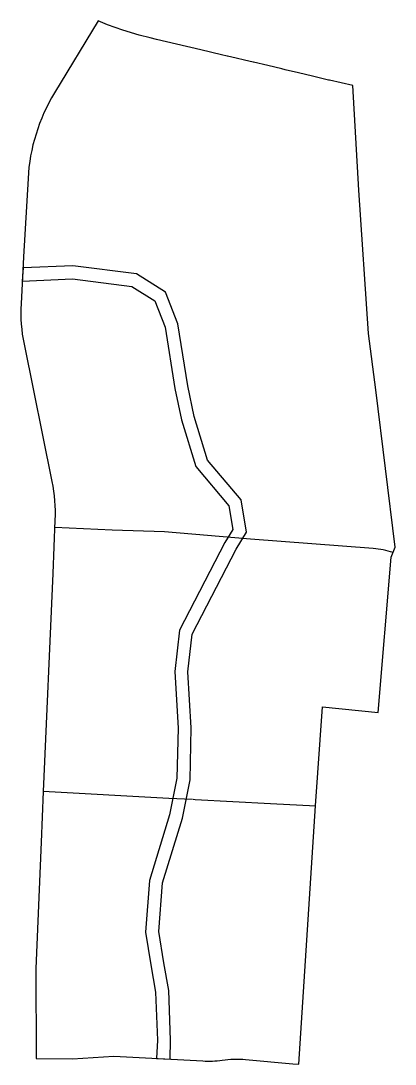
# Model space of a CAD drawing. Header units: millimetres. Extents: x 4612 to 6035, y 5010 to 8969.
import ezdxf

# ---------------------------------------------------------------- set-up
doc = ezdxf.new("R2010")
doc.units = ezdxf.units.MM
for name, color, linetype in [('boundry', 7, 'Continuous'), ('river', 130, 'Continuous'), ('road-c', 10, 'Continuous')]:
    doc.layers.add(name, color=color, linetype=linetype)

msp = doc.modelspace()

# ---------------------------------------------------------------- linework, layer by layer
at = {"layer": 'boundry', "linetype": 'ByBlock'}
msp.add_line((4623.1, 8073.6, 9), (4623.1, 8073.6, 9), dxfattribs=at)
at = {"layer": 'boundry', "elevation": 9}
msp.add_lwpolyline([(4740.3, 8695.8, 0.123093), (4639.7, 8371.5), (4623.1, 8073.6), (4613.3, 7895.3, 0.063972), (4624.5, 7742.8), (4730.7, 7221.2, -0.061257), (4742.2, 7075.2), (4733.4, 6872.3), (4697.1, 6045.2), (4689.1, 5853), (4669.1, 5372.9), (4670.9, 5031.7), (4808.5, 5030.6), (4965.7, 5040.1), (5303.7, 5022.4, 0.049117), (5377.1, 5025.8, -0.058806), (5466.5, 5028.2), (5645.6, 5011.8), (5669.3, 5010.5), (5731.9, 5990.5), (5758.9, 6366.4), (5970.4, 6344.2), (6019.4, 6934.6), (6034.7, 6971.6), (5960.6, 7569.8), (5933.8, 7782.8), (5896.9, 8327.5), (5873.7, 8724), (5785.3, 8743.9), (5781.7, 8744.8), (5720.7, 8759.2), (5667.1, 8771.8), (5617.2, 8783.6), (5604, 8786.8), (5550.4, 8799.4), (5497, 8812), (5495.7, 8812.3), (5462.6, 8820.1), (5430.6, 8827.6), (5397.7, 8835.3), (5396.6, 8835.6), (5374.8, 8840.8), (5296, 8859.3), (5203.7, 8881.2), (5127.8, 8898.8), (5103.3, 8905.1), (5061.5, 8915.6), (4999.5, 8934.1), (4970.9, 8944.1), (4941.8, 8954.5), (4906.4, 8969.4), (4740.3, 8695.8, 0.123093), (4639.7, 8371.5)], format="xyb", dxfattribs=at)
at = {"layer": 'river', "elevation": 9}
msp.add_lwpolyline([(5179.4, 5028.9), (5181.4, 5101.7), (5174.3, 5289.6), (5155.3, 5395.1), (5136.2, 5513.6), (5150.5, 5698.2), (5226.2, 5943.8), (5255.3, 6089.6), (5260.1, 6286.5), (5247.4, 6498.8), (5263.6, 6642.5), (5430.7, 6964.8), (5470, 7028.6), (5449.7, 7151.4), (5321.6, 7302.7), (5271.1, 7467.8), (5246.8, 7583.8), (5209.2, 7820.3), (5161.6, 7940.1), (5052, 8009.1), (4810.4, 8040.1), (4620.8, 8032.2), (4618.1, 7982.1), (4808.3, 7989.9), (5034.7, 7960.9), (5121.1, 7906.5), (5160.7, 7806.9), (5197.6, 7574.7), (5222.6, 7455.4), (5276.8, 7278.3), (5402.6, 7129.6), (5417.6, 7038.9), (5387.2, 6989.5), (5214.9, 6657.3), (5197.2, 6500.2), (5210.1, 6285.7), (5205.4, 6095.2), (5177.6, 5956.1), (5101.1, 5707.6), (5085.9, 5511.5), (5106.1, 5386.7), (5124.5, 5284.2), (5131.3, 5101.4), (5127.8, 5031.7)], close=True, dxfattribs=at)
at = {"layer": 'road-c', "linetype": 'ByBlock', "elevation": 9, "flags": 128}
msp.add_lwpolyline([(6026.5, 6951.8, 0.064245), (5951.3, 6967.3), (5484.8, 7002.3), (5484.8, 7002.3), (5158.4, 7030.9), (4959.7, 7036.5), (4741, 7047.4)], format="xyb", dxfattribs=at)
msp.add_lwpolyline([(6026.5, 6951.8, 0.064245), (5951.3, 6967.3), (5484.8, 7002.3), (5484.8, 7002.3), (5158.4, 7030.9), (4959.7, 7036.5), (4741, 7047.4)], format="xyb", dxfattribs=at)
for points in [[(5265.2, 6014.2), (5174.5, 6017.9), (4697.1, 6045.2)], [(5265.2, 6014.2), (5174.5, 6017.9), (4697.1, 6045.2)], [(5265.2, 6014.2), (5174.5, 6017.9), (4697.1, 6045.2)], [(5265.2, 6014.2), (5174.5, 6017.9), (4697.1, 6045.2)], [(5733.7, 5989.3), (5560.5, 5998.3), (5274.8, 6013.8), (5267.2, 6014.1)], [(5733.7, 5989.3), (5560.5, 5998.3), (5274.8, 6013.8), (5267.2, 6014.1)], [(5733.7, 5989.3), (5560.5, 5998.3), (5274.8, 6013.8), (5267.2, 6014.1)], [(5733.7, 5989.3), (5560.5, 5998.3), (5274.8, 6013.8), (5267.2, 6014.1)]]:
    msp.add_lwpolyline(points, dxfattribs=at)

doc.saveas('drawing.dxf')
